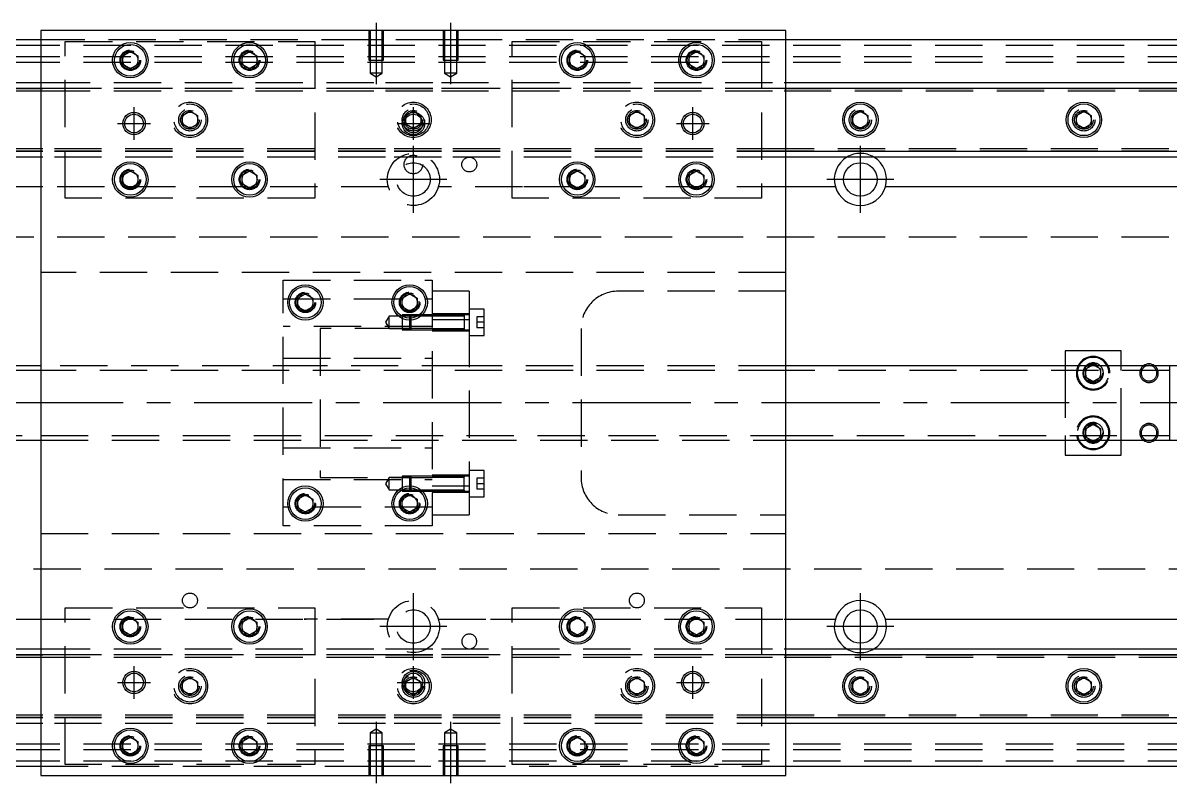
# Model space of a CAD drawing. Extents: x -20 to 741, y -278 to 102.
# Drawn here: x 155.2 to 463.1, y -102 to 102 of the extents above; entities that cross this region are included whole.
import ezdxf

# ---------------------------------------------------------------- set-up
doc = ezdxf.new("R2010")
doc.units = 0
doc.linetypes.add('CENTER', pattern=[50.8, 31.75, -6.35, 6.35, -6.35])
doc.linetypes.add('DASHED', pattern=[19.05, 12.7, -6.35])
doc.layers.get('0').update_dxf_attribs({"linetype": 'CONTINUOUS'})
doc.layers.add('CENTER', color=1, linetype='CENTER')

msp = doc.modelspace()

# ---------------------------------------------------------------- linework, layer by layer
at = {"color": 7, "linetype": 'CONTINUOUS'}
for p, q in [((360, 100), (160, 100)), ((160, 100), (160, -100)), ((360, -100), (360, 100)), ((160, 97.5), (0, 97.5)), ((520, 97.5), (360, 97.5)), ((182, 93.1547), (184, 94.309402)), ((182, 90.8453), (182, 93.1547)), ((184, 94.309402), (186, 93.1547)), ((186, 93.1547), (186, 90.8453)), ((214, 93.1547), (216, 94.309402)), ((214, 90.8453), (214, 93.1547)), ((216, 94.309402), (218, 93.1547)), ((218, 93.1547), (218, 90.8453)), ((302, 93.1547), (304, 94.309402)), ((302, 90.8453), (302, 93.1547)), ((304, 94.309402), (306, 93.1547)), ((306, 93.1547), (306, 90.8453)), ((334, 93.1547), (336, 94.309402)), ((334, 90.8453), (334, 93.1547)), ((336, 94.309402), (338, 93.1547)), ((338, 93.1547), (338, 90.8453)), ((184, 89.690598), (182, 90.8453)), ((186, 90.8453), (184, 89.690598)), ((216, 89.690598), (214, 90.8453)), ((218, 90.8453), (216, 89.690598)), ((304, 89.690598), (302, 90.8453)), ((306, 90.8453), (304, 89.690598)), ((336, 89.690598), (334, 90.8453)), ((338, 90.8453), (336, 89.690598)), ((0, 86), (160, 86)), ((0, 84.460392), (160, 84.460392)), ((360, 86), (520, 86)), ((360, 84.460392), (520, 84.460392)), ((378, 77.1547), (380, 78.309402)), ((378, 74.8453), (378, 77.1547)), ((380, 78.309402), (382, 77.1547)), ((382, 77.1547), (382, 74.8453)), ((438, 77.1547), (440, 78.309402)), ((438, 74.8453), (438, 77.1547)), ((440, 78.309402), (442, 77.1547)), ((442, 77.1547), (442, 74.8453)), ((380, 73.690598), (378, 74.8453)), ((382, 74.8453), (380, 73.690598)), ((440, 73.690598), (438, 74.8453)), ((442, 74.8453), (440, 73.690598)), ((160, 67.539608), (0, 67.539608)), ((160, 66), (0, 66)), ((520, 67.539608), (360, 67.539608)), ((520, 66), (360, 66)), ((182, 61.1547), (184, 62.309402)), ((184, 62.309402), (186, 61.1547)), ((214, 61.1547), (216, 62.309402)), ((216, 62.309402), (218, 61.1547)), ((302, 61.1547), (304, 62.309402)), ((304, 62.309402), (306, 61.1547)), ((334, 61.1547), (336, 62.309402)), ((336, 62.309402), (338, 61.1547)), ((182, 58.8453), (182, 61.1547)), ((184, 57.690598), (182, 58.8453)), ((186, 58.8453), (184, 57.690598)), ((186, 61.1547), (186, 58.8453)), ((214, 58.8453), (214, 61.1547)), ((216, 57.690598), (214, 58.8453)), ((218, 58.8453), (216, 57.690598)), ((218, 61.1547), (218, 58.8453)), ((302, 58.8453), (302, 61.1547)), ((304, 57.690598), (302, 58.8453)), ((306, 58.8453), (304, 57.690598)), ((306, 61.1547), (306, 58.8453)), ((334, 58.8453), (334, 61.1547)), ((336, 57.690598), (334, 58.8453)), ((338, 58.8453), (336, 57.690598)), ((338, 61.1547), (338, 58.8453)), ((160, 58), (146.708204, 58)), ((373.291796, 58), (360, 58)), ((493.291796, 58), (386.708204, 58)), ((229, 28.1547), (231, 29.309402)), ((229, 25.8453), (229, 28.1547)), ((231, 29.309402), (233, 28.1547)), ((233, 28.1547), (233, 25.8453)), ((257, 28.1547), (259, 29.309402)), ((257, 25.8453), (257, 28.1547)), ((259, 29.309402), (261, 28.1547)), ((261, 28.1547), (261, 25.8453)), ((231, 24.690598), (229, 25.8453)), ((233, 25.8453), (231, 24.690598)), ((259, 24.690598), (257, 25.8453)), ((261, 25.8453), (259, 24.690598)), ((273.6, 19.65063), (273.6, 19.651316)), ((450, 14), (435, 14)), ((435, 14), (435, 10)), ((450, 10), (450, 14)), ((160, 10), (28, 10)), ((463, 10), (360, 10)), ((441.964102, 10), (442.5, 10.309402)), ((442.5, 10.309402), (443.035898, 10)), ((463, 10), (462.995, 10)), ((463, 10.000006), (463, -10.000006)), ((472, 10), (463, 10)), ((463.005, 10), (463, 10)), ((28, -10), (160, -10)), ((360, -10), (463, -10)), ((435, -10), (435, -14)), ((442.5, -10.309402), (441.964102, -10)), ((443.035898, -10), (442.5, -10.309402)), ((450, -14), (450, -10)), ((462.995, -10), (463, -10)), ((463, -10), (472, -10)), ((463, -10), (463.005, -10)), ((435, -14), (450, -14)), ((273.6, -23.65064), (273.6, -23.649954)), ((229, -25.8453), (231, -24.690598)), ((229, -28.1547), (229, -25.8453)), ((231, -24.690598), (233, -25.8453)), ((233, -25.8453), (233, -28.1547)), ((257, -25.8453), (259, -24.690598)), ((257, -28.1547), (257, -25.8453)), ((259, -24.690598), (261, -25.8453)), ((261, -25.8453), (261, -28.1547)), ((231, -29.309402), (229, -28.1547)), ((233, -28.1547), (231, -29.309402)), ((259, -29.309402), (257, -28.1547)), ((261, -28.1547), (259, -29.309402)), ((146.708204, -58), (160, -58)), ((182, -58.8453), (184, -57.690598)), ((184, -57.690598), (186, -58.8453)), ((214, -58.8453), (216, -57.690598)), ((216, -57.690598), (218, -58.8453)), ((302, -58.8453), (304, -57.690598)), ((304, -57.690598), (306, -58.8453)), ((334, -58.8453), (336, -57.690598)), ((336, -57.690598), (338, -58.8453)), ((360, -58), (373.291796, -58)), ((386.708204, -58), (493.291796, -58)), ((182, -61.1547), (182, -58.8453)), ((184, -62.309402), (182, -61.1547)), ((186, -61.1547), (184, -62.309402)), ((186, -58.8453), (186, -61.1547)), ((214, -61.1547), (214, -58.8453)), ((216, -62.309402), (214, -61.1547)), ((218, -61.1547), (216, -62.309402)), ((218, -58.8453), (218, -61.1547)), ((302, -61.1547), (302, -58.8453)), ((304, -62.309402), (302, -61.1547)), ((306, -61.1547), (304, -62.309402)), ((306, -58.8453), (306, -61.1547)), ((334, -61.1547), (334, -58.8453)), ((336, -62.309402), (334, -61.1547)), ((338, -61.1547), (336, -62.309402)), ((338, -58.8453), (338, -61.1547)), ((0, -66), (160, -66)), ((0, -67.539608), (160, -67.539608)), ((360, -66), (520, -66)), ((360, -67.539608), (520, -67.539608)), ((378, -74.8453), (380, -73.690598)), ((380, -73.690598), (382, -74.8453)), ((438, -74.8453), (440, -73.690598)), ((440, -73.690598), (442, -74.8453)), ((378, -77.1547), (378, -74.8453)), ((382, -74.8453), (382, -77.1547)), ((438, -77.1547), (438, -74.8453)), ((442, -74.8453), (442, -77.1547)), ((380, -78.309402), (378, -77.1547)), ((382, -77.1547), (380, -78.309402)), ((440, -78.309402), (438, -77.1547)), ((442, -77.1547), (440, -78.309402)), ((160, -84.460392), (0, -84.460392)), ((160, -86), (0, -86)), ((520, -84.460392), (360, -84.460392)), ((520, -86), (360, -86)), ((182, -90.8453), (184, -89.690598)), ((182, -93.1547), (182, -90.8453)), ((184, -89.690598), (186, -90.8453)), ((186, -90.8453), (186, -93.1547)), ((214, -90.8453), (216, -89.690598)), ((214, -93.1547), (214, -90.8453)), ((216, -89.690598), (218, -90.8453)), ((218, -90.8453), (218, -93.1547)), ((302, -90.8453), (304, -89.690598)), ((302, -93.1547), (302, -90.8453)), ((304, -89.690598), (306, -90.8453)), ((306, -90.8453), (306, -93.1547)), ((334, -90.8453), (336, -89.690598)), ((334, -93.1547), (334, -90.8453)), ((336, -89.690598), (338, -90.8453)), ((338, -90.8453), (338, -93.1547)), ((184, -94.309402), (182, -93.1547)), ((186, -93.1547), (184, -94.309402)), ((216, -94.309402), (214, -93.1547)), ((218, -93.1547), (216, -94.309402)), ((304, -94.309402), (302, -93.1547)), ((306, -93.1547), (304, -94.309402)), ((336, -94.309402), (334, -93.1547)), ((338, -93.1547), (336, -94.309402)), ((0, -97.5), (160, -97.5)), ((360, -97.5), (520, -97.5)), ((160, -100), (360, -100))]:
    msp.add_line(p, q, dxfattribs=at)
at = {"color": 3, "linetype": 'DASHED'}
for p, q in [((248.000006, 100), (248.000006, 92)), ((248.35, 100), (248.35, 92)), ((251.65, 92), (251.65, 100)), ((251.999994, 92), (251.999994, 100)), ((268.000006, 100), (268.000006, 92)), ((268.35, 100), (268.35, 92)), ((271.65, 92), (271.65, 100)), ((271.999994, 92), (271.999994, 100)), ((0, 96), (520, 96)), ((248.000006, 97.5), (160, 97.5)), ((166.5, 55), (166.5, 97)), ((166.5, 97), (233.5, 97)), ((233.5, 97), (233.5, 55)), ((251.999994, 97.5), (248.000006, 97.5)), ((268.000006, 97.5), (251.999994, 97.5)), ((271.999994, 97.5), (268.000006, 97.5)), ((360, 97.5), (271.999994, 97.5)), ((286.5, 55), (286.5, 97)), ((286.5, 97), (353.5, 97)), ((353.5, 97), (353.5, 55)), ((0, 93), (520, 93)), ((0, 91.5), (520, 91.5)), ((248.000006, 92), (251.999994, 92)), ((248.35, 92), (248.35, 88.5)), ((251.65, 88.5), (251.65, 92)), ((268.000006, 92), (271.999994, 92)), ((268.35, 92), (268.35, 88.5)), ((271.65, 88.5), (271.65, 92)), ((251.65, 88.5), (248.35, 88.5)), ((248.35, 88.5), (250, 87.547372)), ((250, 87.547372), (251.65, 88.5)), ((271.65, 88.5), (268.35, 88.5)), ((268.35, 88.5), (270, 87.547372)), ((270, 87.547372), (271.65, 88.5)), ((0, 84.403994), (160.5, 84.403994)), ((0, 83.8), (160.5, 83.8)), ((160, 86), (160.5, 86)), ((160, 84.460392), (160.5, 84.460392)), ((160.5, 86), (252.5, 86)), ((160.5, 84.460392), (252.5, 84.460392)), ((252.5, 84.403994), (160.5, 84.403994)), ((160.5, 83.8), (252.5, 83.8)), ((252.5, 86), (267.5, 86)), ((252.5, 84.460392), (267.5, 84.460392)), ((252.5, 84.403994), (267.5, 84.403994)), ((252.5, 83.8), (267.5, 83.8)), ((267.5, 86), (359.5, 86)), ((267.5, 84.460392), (359.5, 84.460392)), ((359.5, 84.403994), (267.5, 84.403994)), ((267.5, 83.8), (359.5, 83.8)), ((359.5, 86), (360, 86)), ((359.5, 84.460392), (360, 84.460392)), ((359.5, 84.403994), (520, 84.403994)), ((359.5, 83.8), (520, 83.8)), ((198, 77.1547), (200, 78.309402)), ((198, 74.8453), (198, 77.1547)), ((200, 78.309402), (202, 77.1547)), ((202, 77.1547), (202, 74.8453)), ((258, 77.1547), (260, 78.309402)), ((258, 74.8453), (258, 77.1547)), ((260, 78.309402), (262, 77.1547)), ((262, 77.1547), (262, 74.8453)), ((318, 77.1547), (320, 78.309402)), ((318, 74.8453), (318, 77.1547)), ((320, 78.309402), (322, 77.1547)), ((322, 77.1547), (322, 74.8453)), ((197.5, 76), (197.534018, 76.411016)), ((200, 73.690598), (198, 74.8453)), ((202, 74.8453), (200, 73.690598)), ((257.5, 76), (257.534018, 76.411016)), ((260, 73.690598), (258, 74.8453)), ((262, 74.8453), (260, 73.690598)), ((320, 73.690598), (318, 74.8453)), ((322, 74.8453), (320, 73.690598)), ((322.483582, 76.286038), (322.5, 76)), ((377.5, 76), (377.534018, 76.411016)), ((437.5, 76), (437.534018, 76.411016)), ((160.5, 68.2), (0, 68.2)), ((252.5, 68.2), (160.5, 68.2)), ((267.5, 68.2), (252.5, 68.2)), ((359.5, 68.2), (267.5, 68.2)), ((520, 68.2), (359.5, 68.2)), ((160.5, 67.596006), (0, 67.596006)), ((160.5, 67.539608), (160, 67.539608)), ((160.5, 66), (160, 66)), ((252.5, 67.596006), (160.5, 67.596006)), ((252.5, 67.539608), (160.5, 67.539608)), ((252.5, 66), (160.5, 66)), ((267.5, 67.596006), (252.5, 67.596006)), ((267.5, 67.539608), (252.5, 67.539608)), ((267.5, 66), (252.5, 66)), ((359.5, 67.596006), (267.5, 67.596006)), ((359.5, 67.539608), (267.5, 67.539608)), ((359.5, 66), (267.5, 66)), ((520, 67.596006), (359.5, 67.596006)), ((360, 67.539608), (359.5, 67.539608)), ((360, 66), (359.5, 66)), ((160.5, 58), (160, 58)), ((253.291796, 58), (160.5, 58)), ((215.464102, 58), (215.359688, 58)), ((216.640312, 58), (216.535898, 58)), ((289.308422, 58), (266.708204, 58)), ((359.5, 58), (289.308422, 58)), ((303.464102, 58), (303.359688, 58)), ((304.640312, 58), (304.535898, 58)), ((360, 58), (359.5, 58)), ((233.5, 55), (166.5, 55)), ((353.5, 55), (286.5, 55)), ((520, 44.5), (5.640312, 44.5)), ((360, 35), (160, 35)), ((225, -33), (225, 33)), ((225, 33), (265, 33)), ((265, 33), (265, -33)), ((225, 28), (265, 28)), ((275, 30), (265, 30)), ((275, 30), (275, 22.36068)), ((360, 30), (315, 30)), ((228.5, 27), (228.518502, 27.303588)), ((261.483582, 27.286038), (261.5, 27)), ((279, 25.150636), (275, 25.150636)), ((279, 18.150636), (279, 25.150636)), ((253.5, 23.300636), (252.547372, 21.650636)), ((252.547372, 21.650636), (253.5, 20.000636)), ((253.5, 20.000636), (253.5, 23.300636)), ((257, 23.300636), (253.5, 23.300636)), ((257, 23.65063), (257, 23.25)), ((259.34998, 23.65063), (257, 23.65063)), ((258.99998, 23.300636), (257, 23.300636)), ((257, 23.25), (257, 22.691578)), ((257, 22.691578), (257, 19.65064)), ((259.35, 23.650636), (259, 23.300636)), ((259, 22.75), (259, 23.300636)), ((261.092176, 23.300636), (259, 23.300636)), ((259, 22.25), (259, 22.75)), ((259, 20.000636), (259, 22.25)), ((261.616146, 23.65063), (259.349994, 23.65063)), ((259.35, 23.650636), (259.35, 22.764436)), ((261.616152, 23.650636), (259.35, 23.650636)), ((259.35, 22.764436), (259.35, 22.262912)), ((259.35, 22.262912), (259.35, 19.650636)), ((261.979462, 23.300636), (261.092176, 23.300636)), ((262.368118, 23.65063), (261.616146, 23.65063)), ((262.368124, 23.650636), (261.616152, 23.650636)), ((265, 23.300636), (261.979462, 23.300636)), ((265, 23.65063), (262.368118, 23.65063)), ((265, 23.650636), (262.368124, 23.650636)), ((275, 23.900636), (265, 23.900636)), ((275, 22.36068), (265, 22.36068)), ((273.605, 23.650636), (265.00002, 23.650636)), ((273.6, 23.300636), (265.00002, 23.300636)), ((275, 23.650636), (273.595, 23.650636)), ((273.6, 23.650636), (273.6, 19.650636)), ((275, 22.36068), (275, -22.36068)), ((277, 23.150636), (277, 21.650636)), ((279, 23.150636), (277, 23.150636)), ((277, 21.650636), (277, 20.150636)), ((279, 21.650636), (277, 21.650636)), ((265, 20.5), (225, 20.5)), ((235, 20), (235, -20)), ((257, 20), (235, 20)), ((253.5, 20.000636), (257, 20.000636)), ((257, 20.000636), (258.99998, 20.000636)), ((259.000636, 20), (257, 20)), ((257, 19.65064), (259.34998, 19.65064)), ((259, 20.000636), (259.35, 19.650636)), ((265, 20), (259.000636, 20)), ((259.349994, 19.65064), (265, 19.65064)), ((259.35, 19.650636), (265, 19.650636)), ((265, 19.400636), (275, 19.400636)), ((265.00002, 20.000636), (273.6, 20.000636)), ((265.00002, 19.650636), (273.605, 19.650636)), ((273.595, 19.650636), (275, 19.650636)), ((273.6, 19.650636), (273.6, 19.867096)), ((279, 20.150636), (277, 20.150636)), ((305, 20), (305, -20)), ((275, 18.150636), (279, 18.150636)), ((234.99998, 10), (160, 10)), ((225, 12), (265, 12)), ((275, 10), (235, 10)), ((360, 10), (275.00002, 10)), ((435, 10), (435, 8.75)), ((440.5, 9.1547), (441.964102, 10)), ((443.035898, 10), (444.5, 9.1547)), ((450, 8.75), (450, 10)), ((160, 8.75), (28, 8.75)), ((360, 8.75), (160, 8.75)), ((463, 8.75), (360, 8.75)), ((435, 8.75), (435, -8.75)), ((440, 8), (440.018502, 8.303588)), ((440.5, 8.75), (440.5, 9.1547)), ((440.5, 6.8453), (440.5, 8.75)), ((442.5, 5.690598), (440.5, 6.8453)), ((444.5, 6.8453), (442.5, 5.690598)), ((444.5, 9.1547), (444.5, 8.75)), ((444.5, 8.75), (444.5, 6.8453)), ((450, -8.75), (450, 8.75)), ((440.5, -6.8453), (442.5, -5.690598)), ((442.5, -5.690598), (444.5, -6.8453)), ((28, -8.75), (160, -8.75)), ((160, -8.75), (360, -8.75)), ((360, -8.75), (463, -8.75)), ((435, -8.75), (435, -10)), ((440, -8), (440.018502, -7.696412)), ((440.5, -8.75), (440.5, -6.8453)), ((440.5, -9.1547), (440.5, -8.75)), ((441.964102, -10), (440.5, -9.1547)), ((444.5, -9.1547), (443.035898, -10)), ((444.5, -6.8453), (444.5, -8.75)), ((444.5, -8.75), (444.5, -9.1547)), ((450, -10), (450, -8.75)), ((160, -10), (234.99998, -10)), ((225, -12), (265, -12)), ((235, -10), (275, -10)), ((275.00002, -10), (360, -10)), ((279, -18.150636), (275, -18.150636)), ((279, -25.150636), (279, -18.150636)), ((225, -20.5), (265, -20.5)), ((235, -20), (257, -20)), ((253.5, -20.000636), (252.547372, -21.650636)), ((253.5, -23.300636), (253.5, -20.000636)), ((257, -20.000636), (253.5, -20.000636)), ((257, -19.65064), (257, -22.691578)), ((259.34998, -19.65064), (257, -19.65064)), ((257, -20), (259.000636, -20)), ((258.99998, -20.000636), (257, -20.000636)), ((259.35, -19.650636), (259, -20.000636)), ((259, -22.25), (259, -20.000636)), ((259.000636, -20), (265, -20)), ((265, -19.65064), (259.349994, -19.65064)), ((259.35, -19.650636), (259.35, -22.262912)), ((265, -19.650636), (259.35, -19.650636)), ((275, -19.400636), (265, -19.400636)), ((273.605, -19.650636), (265.00002, -19.650636)), ((273.6, -20.000636), (265.00002, -20.000636)), ((275, -19.650636), (273.595, -19.650636)), ((273.6, -19.867096), (273.6, -19.650636)), ((273.6, -19.650636), (273.6, -19.867302)), ((273.6, -23.434174), (273.6, -19.867096)), ((277, -20.150636), (277, -21.650636)), ((279, -20.150636), (277, -20.150636)), ((252.547372, -21.650636), (253.5, -23.300636)), ((253.5, -23.300636), (257, -23.300636)), ((257, -22.691578), (257, -23.25)), ((257, -23.25), (257, -23.65063)), ((257, -23.300636), (258.99998, -23.300636)), ((257, -23.65063), (259.34998, -23.65063)), ((259, -22.75), (259, -22.25)), ((259, -23.300636), (259, -22.75)), ((259, -23.300636), (261.092176, -23.300636)), ((259, -23.300636), (259.35, -23.650636)), ((259.349994, -23.65063), (261.616146, -23.65063)), ((259.35, -22.262912), (259.35, -22.764436)), ((259.35, -22.764436), (259.35, -23.650636)), ((259.35, -23.650636), (261.616152, -23.650636)), ((261.092176, -23.300636), (261.979462, -23.300636)), ((261.616146, -23.65063), (262.368118, -23.65063)), ((261.616152, -23.650636), (262.368124, -23.650636)), ((261.979462, -23.300636), (265, -23.300636)), ((262.368118, -23.65063), (265, -23.65063)), ((262.368124, -23.650636), (265, -23.650636)), ((275, -22.36068), (265, -22.36068)), ((275, -22.36068), (265, -22.36068)), ((265, -23.900636), (275, -23.900636)), ((265.00002, -23.300636), (273.6, -23.300636)), ((265.00002, -23.650636), (273.605, -23.650636)), ((273.595, -23.650636), (275, -23.650636)), ((273.6, -23.433926), (273.6, -23.650636)), ((273.6, -23.650636), (273.6, -23.434174)), ((275, -22.36068), (275, -30)), ((277, -21.650636), (277, -23.150636)), ((279, -21.650636), (277, -21.650636)), ((279, -23.150636), (277, -23.150636)), ((233.483582, -26.713962), (233.5, -27)), ((261.483582, -26.713962), (261.5, -27)), ((275, -25.150636), (279, -25.150636)), ((265, -28), (225, -28)), ((265, -30), (275, -30)), ((315, -30), (360, -30)), ((265, -33), (225, -33)), ((160, -35), (360, -35)), ((5.640312, -44.5), (520, -44.5)), ((166.5, -97), (166.5, -55)), ((166.5, -55), (233.5, -55)), ((233.5, -55), (233.5, -97)), ((286.5, -55), (353.5, -55)), ((286.5, -97), (286.5, -55)), ((353.5, -55), (353.5, -97)), ((160, -58), (160.5, -58)), ((160.5, -58), (253.291796, -58)), ((215.359688, -58), (215.464102, -58)), ((216.535898, -58), (216.640312, -58)), ((253.291796, -58), (230.691578, -58)), ((230.691578, -58), (231.25, -58)), ((266.708204, -58), (280.691578, -58)), ((280.691578, -58), (281.25, -58)), ((281.25, -58), (283.112542, -58)), ((283.112542, -58), (283.5, -58)), ((283.5, -58), (284.359688, -58)), ((284.359688, -58), (284.464102, -58)), ((284.464102, -58), (285.535898, -58)), ((285.535898, -58), (285.640312, -58)), ((285.640312, -58), (286.5, -58)), ((286.5, -58), (286.887458, -58)), ((286.887458, -58), (288.75, -58)), ((288.75, -58), (289.308422, -58)), ((289.308422, -58), (359.5, -58)), ((359.5, -58), (360, -58)), ((181.5, -60), (181.512884, -59.746512)), ((213.5, -60), (213.518502, -59.696412)), ((0, -67.596006), (160.5, -67.596006)), ((160, -66), (160.5, -66)), ((160, -67.539608), (160.5, -67.539608)), ((160.5, -66), (252.5, -66)), ((160.5, -67.539608), (252.5, -67.539608)), ((252.5, -67.596006), (160.5, -67.596006)), ((252.5, -66), (267.5, -66)), ((252.5, -67.539608), (267.5, -67.539608)), ((252.5, -67.596006), (267.5, -67.596006)), ((267.5, -66), (359.5, -66)), ((267.5, -67.539608), (359.5, -67.539608)), ((359.5, -67.596006), (267.5, -67.596006)), ((359.5, -66), (360, -66)), ((359.5, -67.539608), (360, -67.539608)), ((359.5, -67.596006), (520, -67.596006)), ((0, -68.2), (160.5, -68.2)), ((160.5, -68.2), (252.5, -68.2)), ((252.5, -68.2), (267.5, -68.2)), ((267.5, -68.2), (359.5, -68.2)), ((359.5, -68.2), (520, -68.2)), ((198, -74.8453), (200, -73.690598)), ((200, -73.690598), (202, -74.8453)), ((258, -74.8453), (260, -73.690598)), ((260, -73.690598), (262, -74.8453)), ((318, -74.8453), (320, -73.690598)), ((320, -73.690598), (322, -74.8453)), ((197.5, -76), (197.534018, -75.588984)), ((198, -77.1547), (198, -74.8453)), ((202, -74.8453), (202, -77.1547)), ((257.5, -76), (257.534018, -75.588984)), ((258, -77.1547), (258, -74.8453)), ((262, -74.8453), (262, -77.1547)), ((317.5, -76), (317.534018, -75.588984)), ((318, -77.1547), (318, -74.8453)), ((322, -74.8453), (322, -77.1547)), ((377.5, -76), (377.534018, -75.588984)), ((437.5, -76), (437.534018, -75.588984)), ((200, -78.309402), (198, -77.1547)), ((202, -77.1547), (200, -78.309402)), ((260, -78.309402), (258, -77.1547)), ((262, -77.1547), (260, -78.309402)), ((320, -78.309402), (318, -77.1547)), ((322, -77.1547), (320, -78.309402)), ((160.5, -83.8), (0, -83.8)), ((160.5, -84.403994), (0, -84.403994)), ((160.5, -84.460392), (160, -84.460392)), ((160.5, -86), (160, -86)), ((252.5, -83.8), (160.5, -83.8)), ((252.5, -84.403994), (160.5, -84.403994)), ((252.5, -84.460392), (160.5, -84.460392)), ((252.5, -86), (160.5, -86)), ((267.5, -83.8), (252.5, -83.8)), ((267.5, -84.403994), (252.5, -84.403994)), ((267.5, -84.460392), (252.5, -84.460392)), ((267.5, -86), (252.5, -86)), ((359.5, -83.8), (267.5, -83.8)), ((359.5, -84.403994), (267.5, -84.403994)), ((359.5, -84.460392), (267.5, -84.460392)), ((359.5, -86), (267.5, -86)), ((520, -83.8), (359.5, -83.8)), ((520, -84.403994), (359.5, -84.403994)), ((360, -84.460392), (359.5, -84.460392)), ((360, -86), (359.5, -86)), ((250, -87.547372), (248.35, -88.5)), ((248.35, -88.5), (251.65, -88.5)), ((248.35, -88.5), (248.35, -92)), ((251.65, -88.5), (250, -87.547372)), ((251.65, -92), (251.65, -88.5)), ((270, -87.547372), (268.35, -88.5)), ((268.35, -88.5), (271.65, -88.5)), ((268.35, -88.5), (268.35, -92)), ((271.65, -88.5), (270, -87.547372)), ((271.65, -92), (271.65, -88.5)), ((0, -91.5), (520, -91.5)), ((181.5, -92), (181.512884, -91.746512)), ((213.5, -92), (213.512884, -91.746512)), ((251.999994, -92), (248.000006, -92)), ((248.000006, -92), (248.000006, -100)), ((248.35, -92), (248.35, -100)), ((251.65, -100), (251.65, -92)), ((251.999994, -100), (251.999994, -92)), ((271.999994, -92), (268.000006, -92)), ((268.000006, -92), (268.000006, -100)), ((268.35, -92), (268.35, -100)), ((271.65, -100), (271.65, -92)), ((271.999994, -100), (271.999994, -92)), ((306.483582, -91.713962), (306.5, -92)), ((333.5, -92), (333.512884, -91.746512)), ((0, -93), (520, -93)), ((0, -96), (520, -96)), ((160, -97.5), (248.000006, -97.5)), ((233.5, -97), (166.5, -97)), ((248.000006, -97.5), (251.999994, -97.5)), ((251.999994, -97.5), (268.000006, -97.5)), ((268.000006, -97.5), (271.999994, -97.5)), ((271.999994, -97.5), (360, -97.5)), ((353.5, -97), (286.5, -97))]:
    msp.add_line(p, q, dxfattribs=at)
at = {"color": 7, "linetype": 'CONTINUOUS'}
for centre, radius in [((184, 92), 4.75), ((184, 92), 4.25), ((216, 92), 4.75), ((216, 92), 4.25), ((304, 92), 4.75), ((304, 92), 4.25), ((336, 92), 4.75), ((336, 92), 4.25), ((380, 76), 4.75), ((380, 76), 4.25), ((440, 76), 4.75), ((440, 76), 4.25), ((185, 75), 2.5), ((200, 76), 2.1), ((260, 75), 3), ((260, 75), 2.5), ((260, 76), 2.1), ((320, 76), 2.1), ((335, 75), 2.5), ((184, 60), 4.75), ((216, 60), 4.75), ((304, 60), 4.75), ((336, 60), 4.75), ((184, 60), 4.25), ((216, 60), 4.25), ((304, 60), 4.25), ((336, 60), 4.25), ((380, 60), 4.5), ((231, 27), 4.75), ((231, 27), 4.25), ((259, 27), 4.75), ((259, 27), 4.25), ((231, -27), 4.75), ((231, -27), 4.25), ((259, -27), 4.75), ((259, -27), 4.25), ((184, -60), 4.75), ((216, -60), 4.75), ((304, -60), 4.75), ((336, -60), 4.75), ((184, -60), 4.25), ((216, -60), 4.25), ((304, -60), 4.25), ((336, -60), 4.25), ((380, -60), 4.5), ((185, -75), 2.5), ((200, -76), 2.1), ((260, -75), 3), ((260, -75), 2.5), ((260, -76), 2.1), ((320, -76), 2.1), ((335, -75), 2.5), ((380, -76), 4.75), ((380, -76), 4.25), ((440, -76), 4.75), ((440, -76), 4.25), ((184, -92), 4.75), ((184, -92), 4.25), ((216, -92), 4.75), ((216, -92), 4.25), ((304, -92), 4.75), ((304, -92), 4.25), ((336, -92), 4.75), ((336, -92), 4.25)]:
    msp.add_circle(centre, radius, dxfattribs=at)
at = {"color": 3, "linetype": 'DASHED'}
for centre, radius in [((184, 92), 2.75), ((184, 92), 2.5), ((216, 92), 2.75), ((216, 92), 2.5), ((304, 92), 2.75), ((304, 92), 2.5), ((336, 92), 2.75), ((336, 92), 2.5), ((200, 76), 4.75), ((200, 76), 4.25), ((260, 76), 4.75), ((260, 76), 4.25), ((320, 76), 4.75), ((320, 76), 4.25), ((200, 76), 3), ((200, 76), 2.5), ((260, 76), 3), ((260, 76), 2.5), ((320, 76), 3), ((320, 76), 2.5), ((380, 76), 3), ((380, 76), 2.5), ((440, 76), 3), ((440, 76), 2.5), ((260, 60), 7), ((260, 64), 2.5), ((275, 64), 2), ((184, 60), 2.75), ((184, 60), 2.5), ((216, 60), 2.75), ((216, 60), 2.5), ((260, 60), 4.5), ((304, 60), 2.75), ((304, 60), 2.5), ((336, 60), 2.75), ((336, 60), 2.5), ((231, 27), 2.75), ((231, 27), 2.5), ((259, 27), 2.75), ((259, 27), 2.5), ((442.5, 8), 2.5), ((442.5, -8), 2.5), ((231, -27), 2.75), ((231, -27), 2.5), ((259, -27), 2.75), ((259, -27), 2.5), ((200, -53), 2), ((320, -53), 2), ((260, -60), 7), ((184, -60), 2.75), ((184, -60), 2.5), ((216, -60), 2.75), ((216, -60), 2.5), ((260, -60), 4.5), ((304, -60), 2.75), ((304, -60), 2.5), ((336, -60), 2.75), ((336, -60), 2.5), ((200, -76), 4.75), ((200, -76), 4.25), ((200, -76), 3), ((200, -76), 2.5), ((260, -76), 4.75), ((260, -76), 4.25), ((260, -76), 3), ((260, -76), 2.5), ((320, -76), 4.75), ((320, -76), 4.25), ((320, -76), 3), ((320, -76), 2.5), ((380, -76), 3), ((380, -76), 2.5), ((440, -76), 3), ((440, -76), 2.5), ((184, -92), 2.75), ((216, -92), 2.75), ((304, -92), 2.75), ((336, -92), 2.75), ((184, -92), 2.5), ((216, -92), 2.5), ((304, -92), 2.5), ((336, -92), 2.5)]:
    msp.add_circle(centre, radius, dxfattribs=at)
at = {"color": 3, "linetype": 'CONTINUOUS'}
for centre in [(185, 75), (335, 75), (185, -75), (335, -75)]:
    msp.add_circle(centre, 3, dxfattribs=at)
at = {"color": 7, "linetype": 'CONTINUOUS'}
for centre, radius, start, end in [((184, 92), 2.1, 162.24721, 180), ((184, 92), 2.1, 137.75279, 162.24721), ((184, 92), 2.1, 102.24721, 137.75279), ((184, 92), 2.1, 77.75279, 102.24721), ((184, 92), 2.1, 42.24721, 77.75279), ((184, 92), 2.1, 17.75279, 42.24721), ((184, 92), 2.1, 342.24721, 17.75279), ((216, 92), 2.1, 162.24721, 180), ((216, 92), 2.1, 137.75279, 162.24721), ((216, 92), 2.1, 102.24721, 137.75279), ((216, 92), 2.1, 77.75279, 102.24721), ((216, 92), 2.1, 42.24721, 77.75279), ((216, 92), 2.1, 17.75279, 42.24721), ((216, 92), 2.1, 342.24721, 17.75279), ((304, 92), 2.1, 162.24721, 180), ((304, 92), 2.1, 137.75279, 162.24721), ((304, 92), 2.1, 102.24721, 137.75279), ((304, 92), 2.1, 77.75279, 102.24721), ((304, 92), 2.1, 42.24721, 77.75279), ((304, 92), 2.1, 17.75279, 42.24721), ((304, 92), 2.1, 342.24721, 17.75279), ((336, 92), 2.1, 162.24721, 180), ((336, 92), 2.1, 137.75279, 162.24721), ((336, 92), 2.1, 102.24721, 137.75279), ((336, 92), 2.1, 77.75279, 102.24721), ((336, 92), 2.1, 42.24721, 77.75279), ((336, 92), 2.1, 17.75279, 42.24721), ((336, 92), 2.1, 342.24721, 17.75279), ((184, 92), 2.1, 180, 197.75279), ((184, 92), 2.1, 197.75279, 222.24721), ((184, 92), 2.1, 222.24721, 257.75279), ((184, 92), 2.1, 257.75279, 282.24721), ((184, 92), 2.1, 282.24721, 317.75279), ((184, 92), 2.1, 317.75279, 342.24721), ((216, 92), 2.1, 180, 197.75279), ((216, 92), 2.1, 197.75279, 222.24721), ((216, 92), 2.1, 222.24721, 257.75279), ((216, 92), 2.1, 257.75279, 282.24721), ((216, 92), 2.1, 282.24721, 317.75279), ((216, 92), 2.1, 317.75279, 342.24721), ((304, 92), 2.1, 180, 197.75279), ((304, 92), 2.1, 197.75279, 222.24721), ((304, 92), 2.1, 222.24721, 257.75279), ((304, 92), 2.1, 257.75279, 282.24721), ((304, 92), 2.1, 282.24721, 317.75279), ((304, 92), 2.1, 317.75279, 342.24721), ((336, 92), 2.1, 180, 197.75279), ((336, 92), 2.1, 197.75279, 222.24721), ((336, 92), 2.1, 222.24721, 257.75279), ((336, 92), 2.1, 257.75279, 282.24721), ((336, 92), 2.1, 282.24721, 317.75279), ((336, 92), 2.1, 317.75279, 342.24721), ((380, 76), 2.1, 137.75279, 162.24721), ((380, 76), 2.1, 102.24721, 137.75279), ((380, 76), 2.1, 77.75279, 102.24721), ((380, 76), 2.1, 42.24721, 77.75279), ((380, 76), 2.1, 17.75279, 42.24721), ((440, 76), 2.1, 137.75279, 162.24721), ((440, 76), 2.1, 102.24721, 137.75279), ((440, 76), 2.1, 77.75279, 102.24721), ((440, 76), 2.1, 42.24721, 77.75279), ((440, 76), 2.1, 17.75279, 42.24721), ((380, 76), 2.1, 162.24721, 180), ((380, 76), 2.1, 180, 197.75279), ((380, 76), 2.1, 197.75279, 222.24721), ((380, 76), 2.1, 222.24721, 257.75279), ((380, 76), 2.1, 257.75279, 282.24721), ((380, 76), 2.1, 282.24721, 317.75279), ((380, 76), 2.1, 317.75279, 342.24721), ((380, 76), 2.1, 342.24721, 17.75279), ((440, 76), 2.1, 162.24721, 180), ((440, 76), 2.1, 180, 197.75279), ((440, 76), 2.1, 197.75279, 222.24721), ((440, 76), 2.1, 222.24721, 257.75279), ((440, 76), 2.1, 257.75279, 282.24721), ((440, 76), 2.1, 282.24721, 317.75279), ((440, 76), 2.1, 317.75279, 342.24721), ((440, 76), 2.1, 342.24721, 17.75279), ((380, 60), 7, 121.002719, 196.60155), ((380, 60), 7, 343.39845, 58.997281), ((184, 60), 2.1, 102.24721, 137.75279), ((184, 60), 2.1, 77.75279, 102.24721), ((184, 60), 2.1, 42.24721, 77.75279), ((216, 60), 2.1, 102.24721, 137.75279), ((216, 60), 2.1, 77.75279, 102.24721), ((216, 60), 2.1, 42.24721, 77.75279), ((304, 60), 2.1, 102.24721, 137.75279), ((304, 60), 2.1, 77.75279, 102.24721), ((304, 60), 2.1, 42.24721, 77.75279), ((336, 60), 2.1, 102.24721, 137.75279), ((336, 60), 2.1, 77.75279, 102.24721), ((336, 60), 2.1, 42.24721, 77.75279), ((184, 60), 2.1, 162.24721, 180), ((184, 60), 2.1, 180, 197.75279), ((184, 60), 2.1, 137.75279, 162.24721), ((184, 60), 2.1, 197.75279, 222.24721), ((184, 60), 2.1, 222.24721, 257.75279), ((184, 60), 2.1, 282.24721, 317.75279), ((184, 60), 2.1, 17.75279, 42.24721), ((184, 60), 2.1, 317.75279, 342.24721), ((184, 60), 2.1, 342.24721, 17.75279), ((216, 60), 2.1, 162.24721, 180), ((216, 60), 2.1, 180, 197.75279), ((216, 60), 2.1, 137.75279, 162.24721), ((216, 60), 2.1, 197.75279, 222.24721), ((216, 60), 2.1, 222.24721, 257.75279), ((216, 60), 2.1, 282.24721, 317.75279), ((216, 60), 2.1, 17.75279, 42.24721), ((216, 60), 2.1, 317.75279, 342.24721), ((216, 60), 2.1, 342.24721, 17.75279), ((304, 60), 2.1, 162.24721, 180), ((304, 60), 2.1, 180, 197.75279), ((304, 60), 2.1, 137.75279, 162.24721), ((304, 60), 2.1, 197.75279, 222.24721), ((304, 60), 2.1, 222.24721, 257.75279), ((304, 60), 2.1, 282.24721, 317.75279), ((304, 60), 2.1, 17.75279, 42.24721), ((304, 60), 2.1, 317.75279, 342.24721), ((304, 60), 2.1, 342.24721, 17.75279), ((336, 60), 2.1, 162.24721, 180), ((336, 60), 2.1, 180, 197.75279), ((336, 60), 2.1, 137.75279, 162.24721), ((336, 60), 2.1, 197.75279, 222.24721), ((336, 60), 2.1, 222.24721, 257.75279), ((336, 60), 2.1, 282.24721, 317.75279), ((336, 60), 2.1, 17.75279, 42.24721), ((336, 60), 2.1, 317.75279, 342.24721), ((336, 60), 2.1, 342.24721, 17.75279), ((184, 60), 2.1, 257.75279, 282.24721), ((216, 60), 2.1, 257.75279, 282.24721), ((304, 60), 2.1, 257.75279, 282.24721), ((336, 60), 2.1, 257.75279, 282.24721), ((380, 60), 7, 196.60155, 343.39845), ((231, 27), 2.1, 137.75279, 162.24721), ((231, 27), 2.1, 102.24721, 137.75279), ((231, 27), 2.1, 77.75279, 102.24721), ((231, 27), 2.1, 42.24721, 77.75279), ((231, 27), 2.1, 17.75279, 42.24721), ((259, 27), 2.1, 137.75279, 162.24721), ((259, 27), 2.1, 102.24721, 137.75279), ((259, 27), 2.1, 77.75279, 102.24721), ((259, 27), 2.1, 42.24721, 77.75279), ((259, 27), 2.1, 17.75279, 42.24721), ((231, 27), 2.1, 162.24721, 180), ((231, 27), 2.1, 180, 197.75279), ((231, 27), 2.1, 197.75279, 222.24721), ((231, 27), 2.1, 222.24721, 257.75279), ((231, 27), 2.1, 257.75279, 282.24721), ((231, 27), 2.1, 282.24721, 317.75279), ((231, 27), 2.1, 317.75279, 342.24721), ((231, 27), 2.1, 342.24721, 17.75279), ((259, 27), 2.1, 162.24721, 180), ((259, 27), 2.1, 180, 197.75279), ((259, 27), 2.1, 197.75279, 222.24721), ((259, 27), 2.1, 222.24721, 257.75279), ((259, 27), 2.1, 257.75279, 282.24721), ((259, 27), 2.1, 282.24721, 317.75279), ((259, 27), 2.1, 317.75279, 342.24721), ((259, 27), 2.1, 342.24721, 17.75279), ((442.5, 8), 4.5, 26.3878, 153.6122), ((442.5, 8), 4.25, 28.072487, 151.927513), ((442.5, 8), 2.1, 137.75279, 159.075168), ((442.5, 8), 2.1, 107.75279, 137.75279), ((442.5, 8), 2.1, 102.24721, 107.75279), ((442.5, 8), 2.1, 77.75279, 102.24721), ((442.5, 8), 2.1, 72.24721, 77.75279), ((442.5, 8), 2.1, 42.24721, 72.24721), ((442.5, 8), 2.1, 20.924832, 42.24721), ((457.5, 8), 2.1, 90, 107.75279), ((457.5, 8), 2.1, 72.24721, 90), ((442.5, 8), 2.1, 162.24721, 180), ((442.5, 8), 2.1, 180, 197.75279), ((442.5, 8), 2.1, 159.075168, 162.24721), ((442.5, 8), 2.1, 197.75279, 222.24721), ((442.5, 8), 2.1, 222.24721, 257.75279), ((442.5, 8), 2.1, 282.24721, 317.75279), ((442.5, 8), 2.1, 317.75279, 342.24721), ((442.5, 8), 2.1, 17.75279, 20.924832), ((442.5, 8), 2.1, 342.24721, 17.75279), ((442.5, 8), 2.1, 257.75279, 282.24721), ((442.5, -8), 2.1, 102.24721, 137.75279), ((442.5, -8), 2.1, 77.75279, 102.24721), ((442.5, -8), 2.1, 42.24721, 77.75279), ((442.5, -8), 2.1, 162.24721, 180), ((442.5, -8), 2.1, 180, 197.75279), ((442.5, -8), 2.1, 137.75279, 162.24721), ((442.5, -8), 2.1, 197.75279, 200.924832), ((442.5, -8), 2.1, 200.924832, 222.24721), ((442.5, -8), 2.1, 17.75279, 42.24721), ((442.5, -8), 2.1, 317.75279, 339.075168), ((442.5, -8), 2.1, 339.075168, 342.24721), ((442.5, -8), 2.1, 342.24721, 17.75279), ((442.5, -8), 4.5, 206.3878, 333.6122), ((442.5, -8), 4.25, 208.072487, 331.927513), ((442.5, -8), 2.1, 222.24721, 252.24721), ((442.5, -8), 2.1, 252.24721, 257.75279), ((442.5, -8), 2.1, 257.75279, 282.24721), ((442.5, -8), 2.1, 282.24721, 287.75279), ((442.5, -8), 2.1, 287.75279, 317.75279), ((457.5, -8), 2.1, 252.24721, 287.75279), ((231, -27), 2.1, 162.24721, 180), ((231, -27), 2.1, 180, 197.75279), ((231, -27), 2.1, 137.75279, 162.24721), ((231, -27), 2.1, 197.75279, 222.24721), ((231, -27), 2.1, 102.24721, 137.75279), ((231, -27), 2.1, 77.75279, 102.24721), ((231, -27), 2.1, 42.24721, 77.75279), ((231, -27), 2.1, 17.75279, 42.24721), ((231, -27), 2.1, 317.75279, 342.24721), ((231, -27), 2.1, 342.24721, 17.75279), ((259, -27), 2.1, 162.24721, 180), ((259, -27), 2.1, 180, 197.75279), ((259, -27), 2.1, 137.75279, 162.24721), ((259, -27), 2.1, 197.75279, 222.24721), ((259, -27), 2.1, 102.24721, 137.75279), ((259, -27), 2.1, 77.75279, 102.24721), ((259, -27), 2.1, 42.24721, 77.75279), ((259, -27), 2.1, 17.75279, 42.24721), ((259, -27), 2.1, 317.75279, 342.24721), ((259, -27), 2.1, 342.24721, 17.75279), ((231, -27), 2.1, 222.24721, 257.75279), ((231, -27), 2.1, 257.75279, 282.24721), ((231, -27), 2.1, 282.24721, 317.75279), ((259, -27), 2.1, 222.24721, 257.75279), ((259, -27), 2.1, 257.75279, 282.24721), ((259, -27), 2.1, 282.24721, 317.75279), ((380, -60), 7, 16.60155, 163.39845), ((184, -60), 2.1, 102.24721, 137.75279), ((184, -60), 2.1, 77.75279, 102.24721), ((184, -60), 2.1, 42.24721, 77.75279), ((216, -60), 2.1, 102.24721, 137.75279), ((216, -60), 2.1, 77.75279, 102.24721), ((216, -60), 2.1, 42.24721, 77.75279), ((304, -60), 2.1, 102.24721, 137.75279), ((304, -60), 2.1, 77.75279, 102.24721), ((304, -60), 2.1, 42.24721, 77.75279), ((336, -60), 2.1, 102.24721, 137.75279), ((336, -60), 2.1, 77.75279, 102.24721), ((336, -60), 2.1, 42.24721, 77.75279), ((380, -60), 7, 163.39845, 238.997281), ((380, -60), 7, 301.002719, 16.60155), ((184, -60), 2.1, 162.24721, 180), ((184, -60), 2.1, 180, 197.75279), ((184, -60), 2.1, 137.75279, 162.24721), ((184, -60), 2.1, 197.75279, 222.24721), ((184, -60), 2.1, 222.24721, 257.75279), ((184, -60), 2.1, 282.24721, 317.75279), ((184, -60), 2.1, 17.75279, 42.24721), ((184, -60), 2.1, 317.75279, 342.24721), ((184, -60), 2.1, 342.24721, 17.75279), ((216, -60), 2.1, 162.24721, 180), ((216, -60), 2.1, 180, 197.75279), ((216, -60), 2.1, 137.75279, 162.24721), ((216, -60), 2.1, 197.75279, 222.24721), ((216, -60), 2.1, 222.24721, 257.75279), ((216, -60), 2.1, 282.24721, 317.75279), ((216, -60), 2.1, 17.75279, 42.24721), ((216, -60), 2.1, 317.75279, 342.24721), ((216, -60), 2.1, 342.24721, 17.75279), ((304, -60), 2.1, 162.24721, 180), ((304, -60), 2.1, 180, 197.75279), ((304, -60), 2.1, 137.75279, 162.24721), ((304, -60), 2.1, 197.75279, 222.24721), ((304, -60), 2.1, 222.24721, 257.75279), ((304, -60), 2.1, 282.24721, 317.75279), ((304, -60), 2.1, 17.75279, 42.24721), ((304, -60), 2.1, 317.75279, 342.24721), ((304, -60), 2.1, 342.24721, 17.75279), ((336, -60), 2.1, 162.24721, 180), ((336, -60), 2.1, 180, 197.75279), ((336, -60), 2.1, 137.75279, 162.24721), ((336, -60), 2.1, 197.75279, 222.24721), ((336, -60), 2.1, 222.24721, 257.75279), ((336, -60), 2.1, 282.24721, 317.75279), ((336, -60), 2.1, 17.75279, 42.24721), ((336, -60), 2.1, 317.75279, 342.24721), ((336, -60), 2.1, 342.24721, 17.75279), ((184, -60), 2.1, 257.75279, 282.24721), ((216, -60), 2.1, 257.75279, 282.24721), ((304, -60), 2.1, 257.75279, 282.24721), ((336, -60), 2.1, 257.75279, 282.24721), ((380, -76), 2.1, 77.75279, 102.24721), ((440, -76), 2.1, 77.75279, 102.24721), ((380, -76), 2.1, 162.24721, 180), ((380, -76), 2.1, 180, 197.75279), ((380, -76), 2.1, 137.75279, 162.24721), ((380, -76), 2.1, 197.75279, 222.24721), ((380, -76), 2.1, 102.24721, 137.75279), ((380, -76), 2.1, 42.24721, 77.75279), ((380, -76), 2.1, 17.75279, 42.24721), ((380, -76), 2.1, 317.75279, 342.24721), ((380, -76), 2.1, 342.24721, 17.75279), ((440, -76), 2.1, 162.24721, 180), ((440, -76), 2.1, 180, 197.75279), ((440, -76), 2.1, 137.75279, 162.24721), ((440, -76), 2.1, 197.75279, 222.24721), ((440, -76), 2.1, 102.24721, 137.75279), ((440, -76), 2.1, 42.24721, 77.75279), ((440, -76), 2.1, 17.75279, 42.24721), ((440, -76), 2.1, 317.75279, 342.24721), ((440, -76), 2.1, 342.24721, 17.75279), ((380, -76), 2.1, 222.24721, 257.75279), ((380, -76), 2.1, 257.75279, 282.24721), ((380, -76), 2.1, 282.24721, 317.75279), ((440, -76), 2.1, 222.24721, 257.75279), ((440, -76), 2.1, 257.75279, 282.24721), ((440, -76), 2.1, 282.24721, 317.75279), ((184, -92), 2.1, 162.24721, 180), ((184, -92), 2.1, 180, 197.75279), ((184, -92), 2.1, 137.75279, 162.24721), ((184, -92), 2.1, 102.24721, 137.75279), ((184, -92), 2.1, 77.75279, 102.24721), ((184, -92), 2.1, 42.24721, 77.75279), ((184, -92), 2.1, 17.75279, 42.24721), ((184, -92), 2.1, 342.24721, 17.75279), ((216, -92), 2.1, 162.24721, 180), ((216, -92), 2.1, 180, 197.75279), ((216, -92), 2.1, 137.75279, 162.24721), ((216, -92), 2.1, 102.24721, 137.75279), ((216, -92), 2.1, 77.75279, 102.24721), ((216, -92), 2.1, 42.24721, 77.75279), ((216, -92), 2.1, 17.75279, 42.24721), ((216, -92), 2.1, 342.24721, 17.75279), ((304, -92), 2.1, 162.24721, 180), ((304, -92), 2.1, 180, 197.75279), ((304, -92), 2.1, 137.75279, 162.24721), ((304, -92), 2.1, 102.24721, 137.75279), ((304, -92), 2.1, 77.75279, 102.24721), ((304, -92), 2.1, 42.24721, 77.75279), ((304, -92), 2.1, 17.75279, 42.24721), ((304, -92), 2.1, 342.24721, 17.75279), ((336, -92), 2.1, 162.24721, 180), ((336, -92), 2.1, 180, 197.75279), ((336, -92), 2.1, 137.75279, 162.24721), ((336, -92), 2.1, 102.24721, 137.75279), ((336, -92), 2.1, 77.75279, 102.24721), ((336, -92), 2.1, 42.24721, 77.75279), ((336, -92), 2.1, 17.75279, 42.24721), ((336, -92), 2.1, 342.24721, 17.75279), ((184, -92), 2.1, 197.75279, 222.24721), ((184, -92), 2.1, 222.24721, 257.75279), ((184, -92), 2.1, 257.75279, 282.24721), ((184, -92), 2.1, 282.24721, 317.75279), ((184, -92), 2.1, 317.75279, 342.24721), ((216, -92), 2.1, 197.75279, 222.24721), ((216, -92), 2.1, 222.24721, 257.75279), ((216, -92), 2.1, 257.75279, 282.24721), ((216, -92), 2.1, 282.24721, 317.75279), ((216, -92), 2.1, 317.75279, 342.24721), ((304, -92), 2.1, 197.75279, 222.24721), ((304, -92), 2.1, 222.24721, 257.75279), ((304, -92), 2.1, 257.75279, 282.24721), ((304, -92), 2.1, 282.24721, 317.75279), ((304, -92), 2.1, 317.75279, 342.24721), ((336, -92), 2.1, 197.75279, 222.24721), ((336, -92), 2.1, 222.24721, 257.75279), ((336, -92), 2.1, 257.75279, 282.24721), ((336, -92), 2.1, 282.24721, 317.75279), ((336, -92), 2.1, 317.75279, 342.24721)]:
    msp.add_arc(centre, radius, start, end, dxfattribs=at)
at = {"color": 3, "linetype": 'DASHED'}
for centre, radius, start, end in [((380, 60), 7, 58.997281, 121.002719), ((339, 60), 4.5, 156.926082, 158.942441), ((315, 20), 10, 90, 180), ((442.5, 8), 4.5, 153.6122, 170.405932), ((442.5, 8), 4.25, 151.927513, 169.835751), ((442.5, 8), 2.75, 133.341758, 164.17338), ((442.5, 8), 2.75, 46.658242, 133.341758), ((442.5, 8), 2.75, 15.82662, 46.658242), ((442.5, 8), 4.25, 10.164249, 28.072487), ((442.5, 8), 4.5, 9.594068, 26.3878), ((457.5, 8), 2.5, 126.869898, 162.542397), ((457.5, 8), 2.1, 107.75279, 159.075168), ((457.5, 8), 2.1, 20.924832, 72.24721), ((457.5, 8), 2.5, 17.457603, 53.130102), ((442.5, 8), 4.5, 170.405932, 0), ((442.5, 8), 4.25, 169.835751, 0), ((442.5, 8), 2.75, 180, 15.82662), ((442.5, 8), 2.75, 164.17338, 180), ((442.5, 8), 4.25, 0, 10.164249), ((442.5, 8), 4.5, 0, 9.594068), ((457.5, 8), 2.5, 162.542397, 0), ((457.5, 8), 2.1, 159.075168, 20.924832), ((457.5, 8), 2.5, 0, 17.457603), ((442.5, -8), 4.5, 0, 189.594068), ((442.5, -8), 4.25, 0, 190.164249), ((442.5, -8), 2.75, 344.17338, 180), ((457.5, -8), 2.5, 0, 197.457603), ((457.5, -8), 2.1, 90, 200.924832), ((457.5, -8), 2.1, 339.075168, 90), ((442.5, -8), 4.5, 189.594068, 206.3878), ((442.5, -8), 4.25, 190.164249, 208.072487), ((442.5, -8), 2.75, 180, 195.82662), ((442.5, -8), 2.75, 195.82662, 226.658242), ((442.5, -8), 2.75, 313.341758, 344.17338), ((442.5, -8), 4.25, 331.927513, 349.835751), ((442.5, -8), 4.5, 333.6122, 350.405932), ((442.5, -8), 4.25, 349.835751, 0), ((442.5, -8), 4.5, 350.405932, 0), ((457.5, -8), 2.5, 197.457603, 233.130102), ((457.5, -8), 2.1, 200.924832, 252.24721), ((457.5, -8), 2.1, 287.75279, 339.075168), ((457.5, -8), 2.5, 306.869898, 342.542397), ((457.5, -8), 2.5, 342.542397, 0), ((442.5, -8), 2.75, 226.658242, 313.341758), ((315, -20), 10, 180, 270), ((275, -64), 2, 90, 270), ((275, -64), 2, 270, 90), ((380, -60), 7, 238.997281, 301.002719)]:
    msp.add_arc(centre, radius, start, end, dxfattribs=at)
at = {"color": 3, "linetype": 'CONTINUOUS'}
for centre, start, end in [((457.5, 8), 53.130102, 126.869898), ((457.5, -8), 233.130102, 306.869898)]:
    msp.add_arc(centre, 2.5, start, end, dxfattribs=at)
at = {"layer": 'CENTER', "color": 1, "linetype": 'CENTER'}
for p, q in [((250, 102), (250, 85.547372)), ((270, 102), (270, 85.547372)), ((185, 70.6), (185, 79.4)), ((260, 70.6), (260, 79.4)), ((335, 70.6), (335, 79.4)), ((180.6, 75), (189.4, 75)), ((255.6, 75), (264.4, 75)), ((330.6, 75), (339.4, 75)), ((260, 51), (260, 69)), ((380, 51), (380, 69)), ((269, 60), (251, 60)), ((389, 60), (371, 60)), ((588.445, 0), (-20, 0)), ((260, -69), (260, -51)), ((380, -69), (380, -51)), ((269, -60), (251, -60)), ((389, -60), (371, -60)), ((185, -79.4), (185, -70.6)), ((260, -79.4), (260, -70.6)), ((335, -79.4), (335, -70.6)), ((180.6, -75), (189.4, -75)), ((255.6, -75), (264.4, -75)), ((330.6, -75), (339.4, -75)), ((250, -85.547372), (250, -102)), ((270, -85.547372), (270, -102))]:
    msp.add_line(p, q, dxfattribs=at)

doc.saveas('drawing.dxf')
